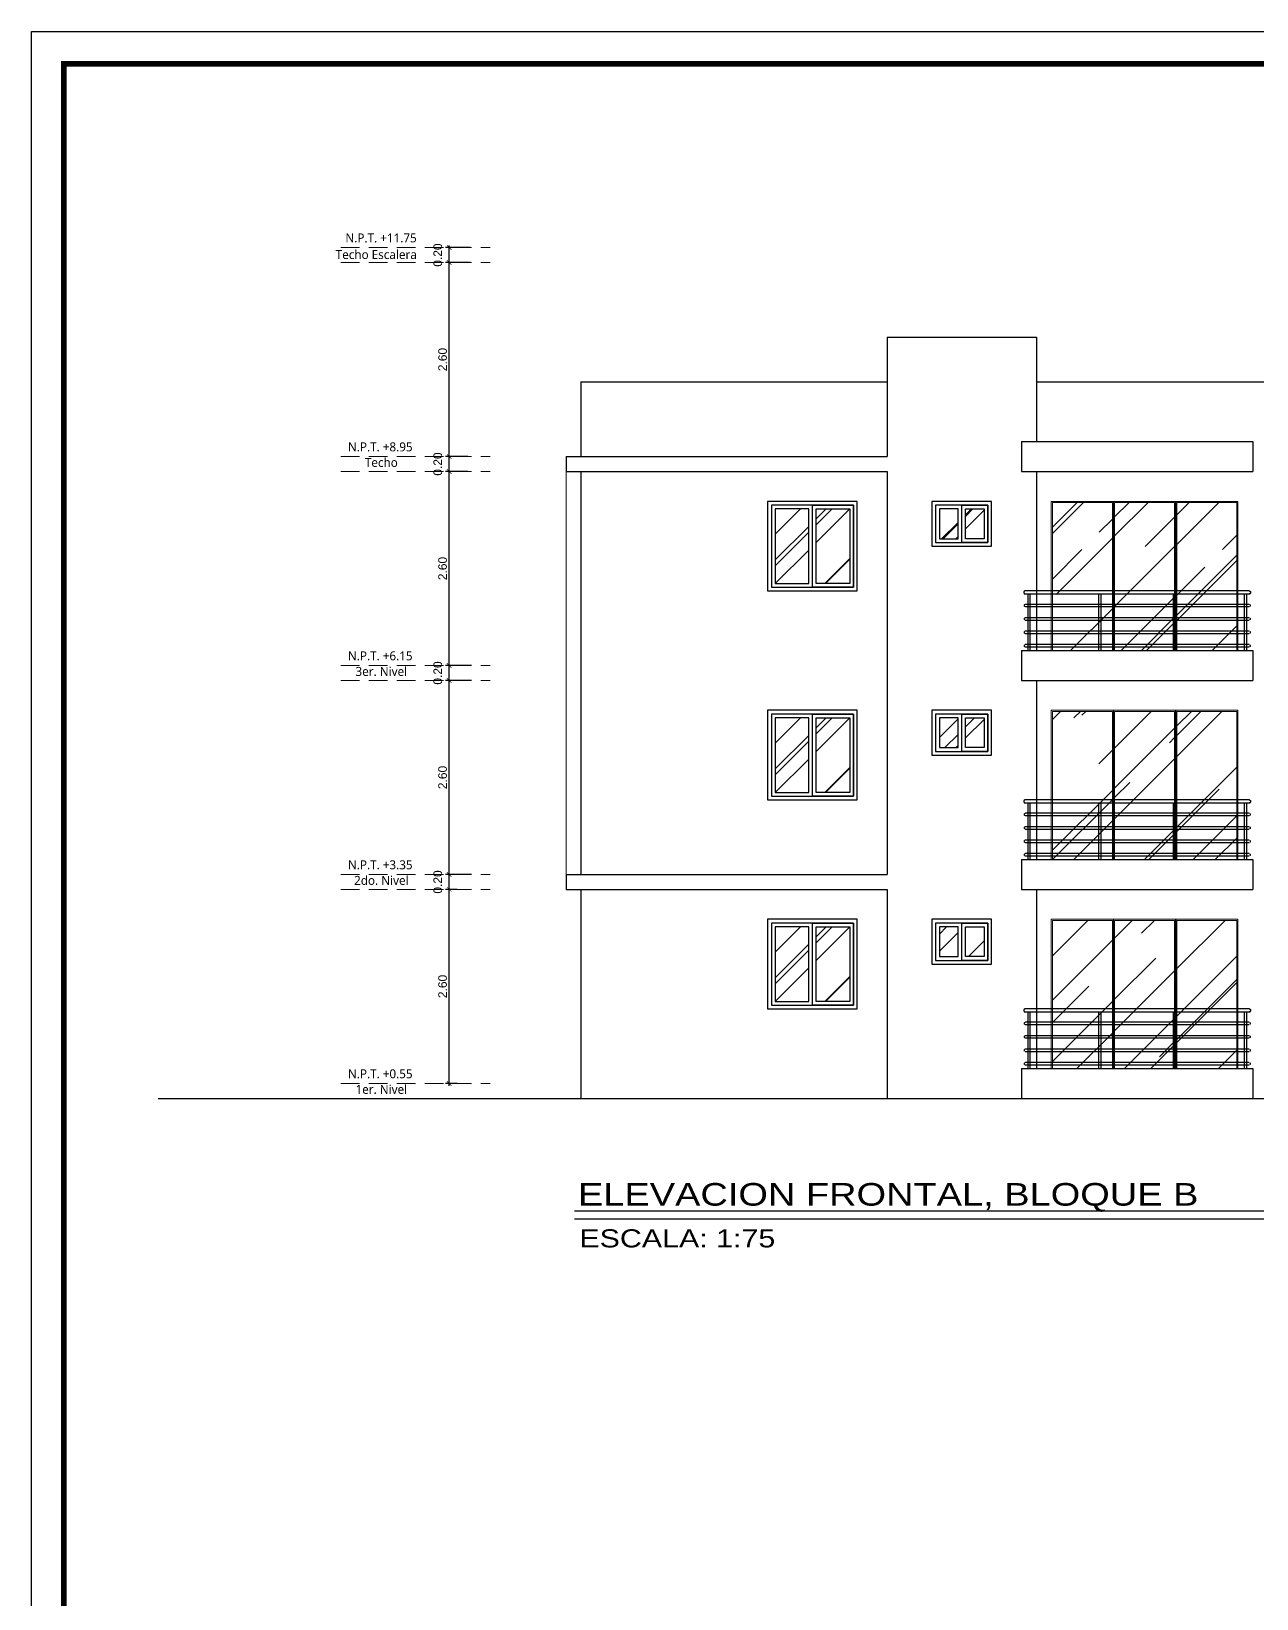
# Model space of a CAD drawing. Header units: feet. Extents: x -417 to 46, y -646 to -218.
# Drawn here: x -112.25 to -95.84, y -549.12 to -528.12 of the extents above; entities that cross this region are included whole.
import ezdxf

# ---------------------------------------------------------------- set-up
doc = ezdxf.new("R2010")
doc.units = ezdxf.units.FT
doc.header["$MEASUREMENT"] = 0
doc.linetypes.add('HIDDEN', pattern=[0.375, 0.25, -0.125])
for name, color, linetype, lineweight in [('arq-pisos', 251, 'Continuous', 5), ('DIM-COTAS', 1, 'Continuous', 5), ('FURN', 2, 'Continuous', 30), ('Piso', 8, 'Continuous', 9), ('PUERTA', 8, 'Continuous', 9), ('TXT', 2, 'Continuous', 9), ('VUELOS', 8, 'HIDDEN', 0)]:
    doc.layers.add(name, color=color, linetype=linetype, lineweight=lineweight)
doc.layers.add('CRISTAL', color=7, linetype='Continuous', true_color=0x0061c2)
for name, color, linetype in [('DIM', 10, 'Continuous'), ('MARCO', 7, 'Continuous'), ('MURO', 4, 'Continuous'), ('MVERDE', 3, 'Continuous'), ('PERT-VENT', 2, 'Continuous'), ('textos', 7, 'Continuous'), ('TEXXT', 8, 'Continuous')]:
    doc.layers.add(name, color=color, linetype=linetype)
doc.styles.add('ads', font='trebuc.ttf', dxfattribs={"height": 0.14})
doc.styles.add('DAMIAN', font='arial.ttf', dxfattribs={"height": 0.12})
doc.styles.get("Standard").update_dxf_attribs({"font": 'arial.ttf', "height": 0.115})
doc.dimstyles.new('KEILY', dxfattribs={"dimtxt": 0.115, "dimasz": 0.06, "dimexe": 0.05, "dimexo": 0.2, "dimgap": 0.03, "dimtad": 1, "dimzin": 1, "dimdsep": 46, "dimtxsty": 'Standard', "dimblk": 'ARCHTICK', "dimcen": 2.5, "dimdle": 0.03, "dimclrd": 256, "dimclre": 256, "dimclrt": 7, "dimadec": 0, "dimazin": 0, "dimtfac": 1, "dimtmove": 2, "dimatfit": 3, "dimfxl": 0.2, "dimfxlon": 1, "dimtolj": 1, "dimtzin": 1, "dimarcsym": 0})
pattern_1 = [(45, (98.78855, -174.3975), (0.5939697, 1.5839192), [10.5, -1.4, 3.5, -0.7]), (45, (99.1994, -173.4917), (-1.1532912, 0.1633417), [2.1, -0.231, 4.2, -0.525]), (45, (98.6153, -173.7293), (2.2422356, 2.90550176), [5.6, -0.98, 2.8, -0.7])]
pattern_2 = [(45, (98.78855, -171.5975), (0.5939697, 1.5839192), [10.5, -1.4, 3.5, -0.7]), (45, (99.1994, -170.6917), (-1.1532912, 0.1633417), [2.1, -0.231, 4.2, -0.525]), (45, (98.6153, -170.9293), (2.2422356, 2.90550176), [5.6, -0.98, 2.8, -0.7])]
pattern_3 = [(45, (98.78855, -168.7975), (0.5939697, 1.5839192), [10.5, -1.4, 3.5, -0.7]), (45, (99.1994, -167.8917), (-1.1532912, 0.1633417), [2.1, -0.231, 4.2, -0.525]), (45, (98.6153, -168.1293), (2.2422356, 2.90550176), [5.6, -0.98, 2.8, -0.7])]
pattern_4 = [(45, (201.1794, 366.2157), (0.5939697, 1.5839192), [10.5, -1.4, 3.5, -0.7]), (45, (201.59025, 367.1215), (-1.1532912, 0.1633417), [2.1, -0.231, 4.2, -0.525]), (45, (201.0062, 366.88395), (2.2422356, 2.90550176), [5.6, -0.98, 2.8, -0.7])]
pattern_5 = [(45, (204.1755, 370.3603), (0.8485281, 2.2627417), [15, -2, 5, -1]), (45, (204.7624, 371.6543), (-1.647559, 0.2333452), [3, -0.33, 6, -0.75]), (45, (203.928, 371.3149), (3.2031937, 4.1507168), [8, -1.4, 4, -1])]

# ---------------------------------------------------------------- blocks, each defined once
blk = doc.blocks.new('_ArchTick')
at = {"layer": 'DIM-COTAS', "color": 0, "const_width": 0.15}
blk.add_lwpolyline([(-0.5, -0.5), (0.5, 0.5)], dxfattribs=at)
blk = doc.blocks.new('*D2475')
at = {"layer": 'Defpoints', "color": 0, "transparency": 16777216}
for p in [(-106.655, -539.613), (-106.35, -539.613), (-106.35, -542.213)]:
    blk.add_point(p, dxfattribs=at)
at = {"layer": 'DIM', "lineweight": -2, "transparency": 16777216}
for p, q in [((-106.55, -539.613), (-106.705, -539.613)), ((-106.655, -542.243), (-106.655, -539.583)), ((-106.55, -542.213), (-106.705, -542.213))]:
    blk.add_line(p, q, dxfattribs=at)
at = {"layer": 'DIM', "lineweight": -2, "transparency": 16777216, "xscale": 0.06, "yscale": 0.06, "zscale": 0.06}
for p, rotation in [((-106.655, -539.613), 90), ((-106.655, -542.213), 270)]:
    blk.add_blockref('_ArchTick', p, dxfattribs=dict(at, rotation=rotation))
at = {"layer": 'DIM', "color": 7, "transparency": 16777216, "insert": (-106.744, -540.913), "char_height": 0.115, "attachment_point": 5, "rotation": 90}
blk.add_mtext('\\A1;2.60', dxfattribs=at)
blk = doc.blocks.new('*D2476')
at = {"layer": 'Defpoints', "color": 0, "transparency": 16777216}
for p in [(-106.655, -539.413), (-105.864, -539.413), (-106.35, -539.613)]:
    blk.add_point(p, dxfattribs=at)
at = {"layer": 'DIM', "lineweight": -2, "transparency": 16777216}
for p, q in [((-106.355, -539.413), (-106.705, -539.413)), ((-106.655, -539.643), (-106.655, -539.383)), ((-106.55, -539.613), (-106.705, -539.613))]:
    blk.add_line(p, q, dxfattribs=at)
at = {"layer": 'DIM', "lineweight": -2, "transparency": 16777216, "xscale": 0.06, "yscale": 0.06, "zscale": 0.06}
for p, rotation in [((-106.655, -539.413), 90), ((-106.655, -539.613), 270)]:
    blk.add_blockref('_ArchTick', p, dxfattribs=dict(at, rotation=rotation))
at = {"layer": 'DIM', "color": 7, "transparency": 16777216, "insert": (-106.809, -539.513), "char_height": 0.115, "attachment_point": 5, "rotation": 90}
blk.add_mtext('\\A1;0.20', dxfattribs=at)
blk = doc.blocks.new('*D2477')
at = {"layer": 'Defpoints', "color": 0, "transparency": 16777216}
for p in [(-106.655, -536.813), (-105.991, -536.813), (-105.864, -539.413)]:
    blk.add_point(p, dxfattribs=at)
at = {"layer": 'DIM', "lineweight": -2, "transparency": 16777216}
for p, q in [((-106.355, -536.813), (-106.705, -536.813)), ((-106.655, -539.443), (-106.655, -536.783)), ((-106.355, -539.413), (-106.705, -539.413))]:
    blk.add_line(p, q, dxfattribs=at)
at = {"layer": 'DIM', "lineweight": -2, "transparency": 16777216, "xscale": 0.06, "yscale": 0.06, "zscale": 0.06}
for p, rotation in [((-106.655, -536.813), 90), ((-106.655, -539.413), 270)]:
    blk.add_blockref('_ArchTick', p, dxfattribs=dict(at, rotation=rotation))
at = {"layer": 'DIM', "color": 7, "transparency": 16777216, "insert": (-106.744, -538.113), "char_height": 0.115, "attachment_point": 5, "rotation": 90}
blk.add_mtext('\\A1;2.60', dxfattribs=at)
blk = doc.blocks.new('*D2478')
at = {"layer": 'Defpoints', "color": 0, "transparency": 16777216}
for p in [(-106.655, -536.613), (-105.991, -536.613), (-105.991, -536.813)]:
    blk.add_point(p, dxfattribs=at)
at = {"layer": 'DIM', "lineweight": -2, "transparency": 16777216}
for p, q in [((-106.355, -536.613), (-106.705, -536.613)), ((-106.655, -536.843), (-106.655, -536.583)), ((-106.355, -536.813), (-106.705, -536.813))]:
    blk.add_line(p, q, dxfattribs=at)
at = {"layer": 'DIM', "lineweight": -2, "transparency": 16777216, "xscale": 0.06, "yscale": 0.06, "zscale": 0.06}
for p, rotation in [((-106.655, -536.613), 90), ((-106.655, -536.813), 270)]:
    blk.add_blockref('_ArchTick', p, dxfattribs=dict(at, rotation=rotation))
at = {"layer": 'DIM', "color": 7, "transparency": 16777216, "insert": (-106.809, -536.713), "char_height": 0.115, "attachment_point": 5, "rotation": 90}
blk.add_mtext('\\A1;0.20', dxfattribs=at)
blk = doc.blocks.new('*D2479')
at = {"layer": 'Defpoints', "color": 0, "transparency": 16777216}
for p in [(-106.655, -534.013), (-106.206, -534.013), (-105.991, -536.613)]:
    blk.add_point(p, dxfattribs=at)
at = {"layer": 'DIM', "lineweight": -2, "transparency": 16777216}
for p, q in [((-106.406, -534.013), (-106.705, -534.013)), ((-106.655, -536.643), (-106.655, -533.983)), ((-106.355, -536.613), (-106.705, -536.613))]:
    blk.add_line(p, q, dxfattribs=at)
at = {"layer": 'DIM', "lineweight": -2, "transparency": 16777216, "xscale": 0.06, "yscale": 0.06, "zscale": 0.06}
for p, rotation in [((-106.655, -534.013), 90), ((-106.655, -536.613), 270)]:
    blk.add_blockref('_ArchTick', p, dxfattribs=dict(at, rotation=rotation))
at = {"layer": 'DIM', "color": 7, "transparency": 16777216, "insert": (-106.744, -535.313), "char_height": 0.115, "attachment_point": 5, "rotation": 90}
blk.add_mtext('\\A1;2.60', dxfattribs=at)
blk = doc.blocks.new('*D2480')
at = {"layer": 'Defpoints', "color": 0, "transparency": 16777216}
for p in [(-106.655, -533.813), (-106.206, -533.813), (-106.206, -534.013)]:
    blk.add_point(p, dxfattribs=at)
at = {"layer": 'DIM', "lineweight": -2, "transparency": 16777216}
for p, q in [((-106.406, -533.813), (-106.705, -533.813)), ((-106.655, -534.043), (-106.655, -533.783)), ((-106.406, -534.013), (-106.705, -534.013))]:
    blk.add_line(p, q, dxfattribs=at)
at = {"layer": 'DIM', "lineweight": -2, "transparency": 16777216, "xscale": 0.06, "yscale": 0.06, "zscale": 0.06}
for p, rotation in [((-106.655, -533.813), 90), ((-106.655, -534.013), 270)]:
    blk.add_blockref('_ArchTick', p, dxfattribs=dict(at, rotation=rotation))
at = {"layer": 'DIM', "color": 7, "transparency": 16777216, "insert": (-106.809, -533.913), "char_height": 0.115, "attachment_point": 5, "rotation": 90}
blk.add_mtext('\\A1;0.20', dxfattribs=at)
blk = doc.blocks.new('*D2481')
at = {"layer": 'Defpoints', "color": 0, "transparency": 16777216}
for p in [(-106.655, -531.213), (-106.176, -531.213), (-106.206, -533.813)]:
    blk.add_point(p, dxfattribs=at)
at = {"layer": 'DIM', "lineweight": -2, "transparency": 16777216}
for p, q in [((-106.376, -531.213), (-106.705, -531.213)), ((-106.655, -533.843), (-106.655, -531.183)), ((-106.406, -533.813), (-106.705, -533.813))]:
    blk.add_line(p, q, dxfattribs=at)
at = {"layer": 'DIM', "lineweight": -2, "transparency": 16777216, "xscale": 0.06, "yscale": 0.06, "zscale": 0.06}
for p, rotation in [((-106.655, -531.213), 90), ((-106.655, -533.813), 270)]:
    blk.add_blockref('_ArchTick', p, dxfattribs=dict(at, rotation=rotation))
at = {"layer": 'DIM', "color": 7, "transparency": 16777216, "insert": (-106.744, -532.513), "char_height": 0.115, "attachment_point": 5, "rotation": 90}
blk.add_mtext('\\A1;2.60', dxfattribs=at)
blk = doc.blocks.new('*D2482')
at = {"layer": 'Defpoints', "color": 0, "transparency": 16777216}
for p in [(-106.655, -531.013), (-106.176, -531.013), (-106.176, -531.213)]:
    blk.add_point(p, dxfattribs=at)
at = {"layer": 'DIM', "lineweight": -2, "transparency": 16777216}
for p, q in [((-106.376, -531.013), (-106.705, -531.013)), ((-106.655, -531.243), (-106.655, -530.983)), ((-106.376, -531.213), (-106.705, -531.213))]:
    blk.add_line(p, q, dxfattribs=at)
at = {"layer": 'DIM', "lineweight": -2, "transparency": 16777216, "xscale": 0.06, "yscale": 0.06, "zscale": 0.06}
for p, rotation in [((-106.655, -531.013), 90), ((-106.655, -531.213), 270)]:
    blk.add_blockref('_ArchTick', p, dxfattribs=dict(at, rotation=rotation))
at = {"layer": 'DIM', "color": 7, "transparency": 16777216, "insert": (-106.809, -531.113), "char_height": 0.115, "attachment_point": 5, "rotation": 90}
blk.add_mtext('\\A1;0.20', dxfattribs=at)
blk = doc.blocks.new('A$C0C2D061A')
at = {"layer": 'arq-pisos'}
h = blk.add_hatch(dxfattribs=at)
h.set_pattern_fill('AR-RROOF', color=256, scale=0.7, angle=45)
h.set_pattern_definition(pattern_4)
h.paths.add_polyline_path([(0.3, 0.1), (0.55, 0.1), (0.55, 0.5), (0.3, 0.5)])
h = blk.add_hatch(dxfattribs=at)
h.set_pattern_fill('AR-RROOF', color=256, scale=0.7, angle=45)
h.set_pattern_definition(pattern_4)
h.paths.add_polyline_path([(0.9, 0.1), (0.65, 0.1), (0.65, 0.5), (0.9, 0.5)])
at = {"layer": 'PERT-VENT'}
for points in [[(0.2, 0), (1, 0), (1, 0.6), (0.2, 0.6)], [(0.25, 0.05), (0.95, 0.05), (0.95, 0.55), (0.25, 0.55)], [(0.25, 0.05), (0.6, 0.05), (0.6, 0.55), (0.25, 0.55)], [(0.3, 0.1), (0.55, 0.1), (0.55, 0.5), (0.3, 0.5)], [(0.95, 0.05), (0.6, 0.05), (0.6, 0.55), (0.95, 0.55)], [(0.9, 0.1), (0.65, 0.1), (0.65, 0.5), (0.9, 0.5)]]:
    blk.add_lwpolyline(points, close=True, dxfattribs=at)
blk = doc.blocks.new('A$C6D6C2B60')
at = {"layer": 'FURN', "color": 8}
for p, q in [((0.008, 0.76), (0.02, 0.76)), ((0.008, 0.76), (0.02, 0.76)), ((3.02, 0.8), (0.02, 0.8)), ((0.02, 0.76), (0.033, 0.76)), ((0.02, 0.76), (0.033, 0.76)), ((0.02, 0.76), (3.02, 0.76)), ((0.058, 0), (0.058, 0.76)), ((0.083, 0.76), (0.083, 0)), ((1.008, 0), (1.008, 0.76)), ((1.008, 0.76), (1.02, 0.76)), ((1.02, 0.76), (1.033, 0.76)), ((1.033, 0.76), (1.033, 0)), ((2.008, 0), (2.008, 0.76)), ((2.008, 0.76), (2.02, 0.76)), ((2.02, 0.76), (2.033, 0.76)), ((2.033, 0.76), (2.033, 0)), ((2.958, 0), (2.958, 0.76)), ((2.983, 0.76), (2.983, 0)), ((3.008, 0.76), (3.033, 0.76)), ((3.02, 0.62), (0.02, 0.62)), ((0.02, 0.59), (3.02, 0.59)), ((3.02, 0.44), (0.02, 0.44)), ((0.02, 0.41), (3.02, 0.41)), ((3.02, 0.26), (0.02, 0.26)), ((0.02, 0.23), (3.02, 0.23)), ((3.02, 0.08), (0.02, 0.08)), ((0.02, 0.05), (3.02, 0.05))]:
    blk.add_line(p, q, dxfattribs=at)
for points, knots in [([(0.02, 0.8), (0.02, 0.8), (0.019, 0.8), (0.017, 0.8), (0.016, 0.8), (0.015, 0.799), (0.014, 0.799), (0.012, 0.798), (0.011, 0.798), (0.01, 0.797), (0.009, 0.797), (0.007, 0.796), (0.006, 0.794), (0.005, 0.793), (0.004, 0.792), (0.003, 0.79), (0.001, 0.788), (0, 0.784), (0, 0.782), (0, 0.78)], [0.5, 0.5, 0.5, 0.5, 0.5208333, 0.5416667, 0.5625, 0.5833333, 0.6041667, 0.625, 0.6458333, 0.6666667, 0.6875, 0.7083333, 0.75, 0.7708333, 0.7916667, 0.8333333, 0.875, 0.9166667, 1, 1, 1, 1]), ([(0, 0.78), (0, 0.778), (0, 0.776), (0.001, 0.772), (0.003, 0.77), (0.004, 0.768), (0.005, 0.767), (0.006, 0.766), (0.008, 0.764), (0.01, 0.763), (0.011, 0.762), (0.012, 0.762), (0.014, 0.761), (0.015, 0.761), (0.016, 0.76), (0.017, 0.76), (0.019, 0.76), (0.02, 0.76), (0.02, 0.76)], [0, 0, 0, 0, 0.0833333, 0.125, 0.1666667, 0.2083333, 0.2291667, 0.25, 0.2916667, 0.3333333, 0.3541667, 0.375, 0.3958333, 0.4166667, 0.4375, 0.4583333, 0.4791667, 0.5, 0.5, 0.5, 0.5]), ([(3.02, 0.8), (3.02, 0.8), (3.021, 0.8), (3.023, 0.8), (3.024, 0.8), (3.025, 0.799), (3.026, 0.799), (3.028, 0.798), (3.029, 0.798), (3.03, 0.797), (3.031, 0.797), (3.033, 0.796), (3.034, 0.794), (3.035, 0.793), (3.036, 0.792), (3.037, 0.79), (3.039, 0.788), (3.04, 0.784), (3.04, 0.782), (3.04, 0.78)], [0.5, 0.5, 0.5, 0.5, 0.5208333, 0.5416667, 0.5625, 0.5833333, 0.6041667, 0.625, 0.6458333, 0.6666667, 0.6875, 0.7083333, 0.75, 0.7708333, 0.7916667, 0.8333333, 0.875, 0.9166667, 1, 1, 1, 1]), ([(3.04, 0.78), (3.04, 0.778), (3.04, 0.776), (3.039, 0.772), (3.037, 0.77), (3.036, 0.768), (3.035, 0.767), (3.034, 0.766), (3.032, 0.764), (3.03, 0.763), (3.029, 0.762), (3.028, 0.762), (3.026, 0.761), (3.025, 0.761), (3.024, 0.76), (3.023, 0.76), (3.021, 0.76), (3.02, 0.76), (3.02, 0.76)], [0, 0, 0, 0, 0.0833333, 0.125, 0.1666667, 0.2083333, 0.2291667, 0.25, 0.2916667, 0.3333333, 0.3541667, 0.375, 0.3958333, 0.4166667, 0.4375, 0.4583333, 0.4791667, 0.5, 0.5, 0.5, 0.5]), ([(0.011, 0.617), (0.011, 0.617), (0.011, 0.617), (0.01, 0.616), (0.009, 0.615), (0.008, 0.614), (0.007, 0.613), (0.006, 0.611), (0.005, 0.608), (0.005, 0.606), (0.005, 0.605)], [0.6945014, 0.6945014, 0.6945014, 0.6945014, 0.7083333, 0.75, 0.7708333, 0.7916667, 0.8333333, 0.875, 0.9166667, 1, 1, 1, 1]), ([(0.005, 0.605), (0.005, 0.604), (0.005, 0.602), (0.006, 0.599), (0.007, 0.597), (0.008, 0.596), (0.009, 0.595), (0.01, 0.594), (0.011, 0.593), (0.011, 0.593), (0.011, 0.593)], [0, 0, 0, 0, 0.0833333, 0.125, 0.1666667, 0.2083333, 0.2291667, 0.25, 0.2916667, 0.3054986, 0.3054986, 0.3054986, 0.3054986]), ([(0.011, 0.437), (0.011, 0.437), (0.011, 0.437), (0.01, 0.436), (0.009, 0.435), (0.008, 0.434), (0.007, 0.433), (0.006, 0.431), (0.005, 0.428), (0.005, 0.426), (0.005, 0.425)], [0.6945014, 0.6945014, 0.6945014, 0.6945014, 0.7083333, 0.75, 0.7708333, 0.7916667, 0.8333333, 0.875, 0.9166667, 1, 1, 1, 1]), ([(0.005, 0.425), (0.005, 0.424), (0.005, 0.422), (0.006, 0.419), (0.007, 0.417), (0.008, 0.416), (0.009, 0.415), (0.01, 0.414), (0.011, 0.413), (0.011, 0.413), (0.011, 0.413)], [0, 0, 0, 0, 0.0833333, 0.125, 0.1666667, 0.2083333, 0.2291667, 0.25, 0.2916667, 0.3054986, 0.3054986, 0.3054986, 0.3054986]), ([(3.029, 0.617), (3.029, 0.617), (3.029, 0.617), (3.03, 0.616), (3.031, 0.615), (3.032, 0.614), (3.033, 0.613), (3.034, 0.611), (3.035, 0.608), (3.035, 0.606), (3.035, 0.605)], [0.6945014, 0.6945014, 0.6945014, 0.6945014, 0.7083333, 0.75, 0.7708333, 0.7916667, 0.8333333, 0.875, 0.9166667, 1, 1, 1, 1]), ([(3.035, 0.605), (3.035, 0.604), (3.035, 0.602), (3.034, 0.599), (3.033, 0.597), (3.032, 0.596), (3.031, 0.595), (3.03, 0.594), (3.029, 0.593), (3.029, 0.593), (3.029, 0.593)], [0, 0, 0, 0, 0.0833333, 0.125, 0.1666667, 0.2083333, 0.2291667, 0.25, 0.2916667, 0.3054986, 0.3054986, 0.3054986, 0.3054986]), ([(3.029, 0.437), (3.029, 0.437), (3.029, 0.437), (3.03, 0.436), (3.031, 0.435), (3.032, 0.434), (3.033, 0.433), (3.034, 0.431), (3.035, 0.428), (3.035, 0.426), (3.035, 0.425)], [0.6945014, 0.6945014, 0.6945014, 0.6945014, 0.7083333, 0.75, 0.7708333, 0.7916667, 0.8333333, 0.875, 0.9166667, 1, 1, 1, 1]), ([(3.035, 0.425), (3.035, 0.424), (3.035, 0.422), (3.034, 0.419), (3.033, 0.417), (3.032, 0.416), (3.031, 0.415), (3.03, 0.414), (3.029, 0.413), (3.029, 0.413), (3.029, 0.413)], [0, 0, 0, 0, 0.0833333, 0.125, 0.1666667, 0.2083333, 0.2291667, 0.25, 0.2916667, 0.3054986, 0.3054986, 0.3054986, 0.3054986]), ([(0.011, 0.257), (0.011, 0.257), (0.011, 0.257), (0.01, 0.256), (0.009, 0.255), (0.008, 0.254), (0.007, 0.253), (0.006, 0.251), (0.005, 0.248), (0.005, 0.246), (0.005, 0.245)], [0.6945014, 0.6945014, 0.6945014, 0.6945014, 0.7083333, 0.75, 0.7708333, 0.7916667, 0.8333333, 0.875, 0.9166667, 1, 1, 1, 1]), ([(0.005, 0.245), (0.005, 0.244), (0.005, 0.242), (0.006, 0.239), (0.007, 0.237), (0.008, 0.236), (0.009, 0.235), (0.01, 0.234), (0.011, 0.233), (0.011, 0.233), (0.011, 0.233)], [0, 0, 0, 0, 0.0833333, 0.125, 0.1666667, 0.2083333, 0.2291667, 0.25, 0.2916667, 0.3054986, 0.3054986, 0.3054986, 0.3054986]), ([(3.029, 0.257), (3.029, 0.257), (3.029, 0.257), (3.03, 0.256), (3.031, 0.255), (3.032, 0.254), (3.033, 0.253), (3.034, 0.251), (3.035, 0.248), (3.035, 0.246), (3.035, 0.245)], [0.6945014, 0.6945014, 0.6945014, 0.6945014, 0.7083333, 0.75, 0.7708333, 0.7916667, 0.8333333, 0.875, 0.9166667, 1, 1, 1, 1]), ([(3.035, 0.245), (3.035, 0.244), (3.035, 0.242), (3.034, 0.239), (3.033, 0.237), (3.032, 0.236), (3.031, 0.235), (3.03, 0.234), (3.029, 0.233), (3.029, 0.233), (3.029, 0.233)], [0, 0, 0, 0, 0.0833333, 0.125, 0.1666667, 0.2083333, 0.2291667, 0.25, 0.2916667, 0.3054986, 0.3054986, 0.3054986, 0.3054986]), ([(0.011, 0.077), (0.011, 0.077), (0.011, 0.077), (0.01, 0.076), (0.009, 0.075), (0.008, 0.074), (0.007, 0.073), (0.006, 0.071), (0.005, 0.068), (0.005, 0.066), (0.005, 0.065)], [0.6945014, 0.6945014, 0.6945014, 0.6945014, 0.7083333, 0.75, 0.7708333, 0.7916667, 0.8333333, 0.875, 0.9166667, 1, 1, 1, 1]), ([(0.005, 0.065), (0.005, 0.064), (0.005, 0.062), (0.006, 0.059), (0.007, 0.057), (0.008, 0.056), (0.009, 0.055), (0.01, 0.054), (0.011, 0.053), (0.011, 0.053), (0.011, 0.053)], [0, 0, 0, 0, 0.0833333, 0.125, 0.1666667, 0.2083333, 0.2291667, 0.25, 0.2916667, 0.3054986, 0.3054986, 0.3054986, 0.3054986]), ([(3.029, 0.077), (3.029, 0.077), (3.029, 0.077), (3.03, 0.076), (3.031, 0.075), (3.032, 0.074), (3.033, 0.073), (3.034, 0.071), (3.035, 0.068), (3.035, 0.066), (3.035, 0.065)], [0.6945014, 0.6945014, 0.6945014, 0.6945014, 0.7083333, 0.75, 0.7708333, 0.7916667, 0.8333333, 0.875, 0.9166667, 1, 1, 1, 1]), ([(3.035, 0.065), (3.035, 0.064), (3.035, 0.062), (3.034, 0.059), (3.033, 0.057), (3.032, 0.056), (3.031, 0.055), (3.03, 0.054), (3.029, 0.053), (3.029, 0.053), (3.029, 0.053)], [0, 0, 0, 0, 0.0833333, 0.125, 0.1666667, 0.2083333, 0.2291667, 0.25, 0.2916667, 0.3054986, 0.3054986, 0.3054986, 0.3054986])]:
    blk.add_open_spline(points, degree=3, knots=knots, dxfattribs=at)
blk = doc.blocks.new('A$C753019B1')
at = {"layer": 'CRISTAL'}
h = blk.add_hatch(dxfattribs=at)
h.set_pattern_fill('AR-RROOF', color=256, angle=45)
h.set_pattern_definition(pattern_5)
h.paths.add_polyline_path([(0.015, 0), (0.818, 0), (0.818, 1.985), (0.015, 1.985)])
h = blk.add_hatch(dxfattribs=at)
h.set_pattern_fill('AR-RROOF', color=256, angle=45)
h.set_pattern_definition(pattern_5)
h.paths.add_polyline_path([(0.848, 0), (1.652, 0), (1.652, 1.985), (0.848, 1.985)])
h = blk.add_hatch(dxfattribs=at)
h.set_pattern_fill('AR-RROOF', color=256, angle=45)
h.set_pattern_definition(pattern_5)
h.paths.add_polyline_path([(1.682, 0), (2.485, 0), (2.485, 1.985), (1.682, 1.985)])
blk.add_line((1.667, 0), (1.667, 2))
at = {"layer": 'PUERTA'}
blk.add_line((0.833, 0), (0.833, 2), dxfattribs=at)
for points in [[(2.5, 0), (2.5, 2), (0, 2), (0, 0)], [(0.833, 0), (0.833, 2), (0, 2), (0, 0)], [(0.818, 0), (0.818, 1.985), (0.015, 1.985), (0.015, 0)], [(0.833, 0), (0.833, 2), (1.667, 2), (1.667, 0)], [(0.848, 0), (0.848, 1.985), (1.652, 1.985), (1.652, 0)], [(1.667, 0), (1.667, 2), (2.5, 2), (2.5, 0)], [(1.682, 0), (1.682, 1.985), (2.485, 1.985), (2.485, 0)]]:
    blk.add_lwpolyline(points, dxfattribs=at)

msp = doc.modelspace()

# ---------------------------------------------------------------- hatches: boundary and pattern name
at = {"layer": 'arq-pisos'}
h = msp.add_hatch(dxfattribs=at)
h.set_pattern_fill('AR-RROOF', color=256, scale=0.7, angle=45)
h.set_pattern_definition(pattern_3)
h.paths.add_polyline_path([(-102.2909, -535.5132), (-101.8409, -535.5132), (-101.8409, -534.5132), (-102.2909, -534.5132)])
h = msp.add_hatch(dxfattribs=at)
h.set_pattern_fill('AR-RROOF', color=256, scale=0.7, angle=45)
h.set_pattern_definition(pattern_3)
h.paths.add_polyline_path([(-101.2909, -535.5132), (-101.7409, -535.5132), (-101.7409, -534.5132), (-101.2909, -534.5132)])
h = msp.add_hatch(dxfattribs=at)
h.set_pattern_fill('AR-RROOF', color=256, scale=0.7, angle=45)
h.set_pattern_definition(pattern_2)
h.paths.add_polyline_path([(-102.2909, -538.3132), (-101.8409, -538.3132), (-101.8409, -537.3132), (-102.2909, -537.3132)])
h = msp.add_hatch(dxfattribs=at)
h.set_pattern_fill('AR-RROOF', color=256, scale=0.7, angle=45)
h.set_pattern_definition(pattern_2)
h.paths.add_polyline_path([(-101.2909, -538.3132), (-101.7409, -538.3132), (-101.7409, -537.3132), (-101.2909, -537.3132)])
h = msp.add_hatch(dxfattribs=at)
h.set_pattern_fill('AR-RROOF', color=256, scale=0.7, angle=45)
h.set_pattern_definition(pattern_1)
h.paths.add_polyline_path([(-102.2909, -541.1132), (-101.8409, -541.1132), (-101.8409, -540.1132), (-102.2909, -540.1132)])
h = msp.add_hatch(dxfattribs=at)
h.set_pattern_fill('AR-RROOF', color=256, scale=0.7, angle=45)
h.set_pattern_definition(pattern_1)
h.paths.add_polyline_path([(-101.2909, -541.1132), (-101.7409, -541.1132), (-101.7409, -540.1132), (-101.2909, -540.1132)])

# ---------------------------------------------------------------- linework, layer by layer
at = {"color": 13}
msp.add_line((-110.5559, -542.4132), (-79.5334, -542.4132), dxfattribs=at)
at = {"layer": 'MARCO'}
msp.add_lwpolyline([(-112.2526, -528.1156), (-47.7526, -528.1156), (-47.7526, -570.1156), (-112.2526, -570.1156)], close=True, dxfattribs=at)
at = {"layer": 'MARCO', "const_width": 0.075}
msp.add_lwpolyline([(-54.925, -528.5496), (-111.8185, -528.5496), (-111.8185, -569.6816), (-54.925, -569.6816)], close=True, dxfattribs=at)
at = {"layer": 'MURO'}
for p, q in [((-100.7909, -532.2132), (-100.7909, -533.8132)), ((-100.7909, -532.2132), (-98.7909, -532.2132)), ((-98.7909, -532.2132), (-98.7909, -533.6132)), ((-105.0909, -533.8132), (-105.0909, -534.0132)), ((-105.0909, -533.8132), (-100.7909, -533.8132)), ((-98.9909, -533.6132), (-98.9909, -534.0132)), ((-98.9909, -533.6132), (-95.8909, -533.6132)), ((-95.8909, -533.6132), (-95.8909, -534.0132)), ((-105.0909, -534.0132), (-100.7909, -534.0132)), ((-100.7909, -534.0132), (-100.7909, -539.4132)), ((-98.9909, -534.0132), (-95.8909, -534.0132)), ((-98.7909, -534.0132), (-98.7909, -536.4132)), ((-98.9909, -536.4132), (-98.9909, -536.8132)), ((-98.9909, -536.4132), (-95.8909, -536.4132)), ((-95.8909, -536.4132), (-95.8909, -536.8132)), ((-98.9909, -536.8132), (-95.8909, -536.8132)), ((-98.7909, -536.8132), (-98.7909, -539.2132)), ((-98.9909, -539.2132), (-98.9909, -539.6132)), ((-98.9909, -539.2132), (-95.8909, -539.2132)), ((-95.8909, -539.2132), (-95.8909, -539.6132)), ((-105.0909, -539.4132), (-100.7909, -539.4132)), ((-105.0909, -539.4132), (-105.0909, -539.6132)), ((-105.0909, -539.6132), (-100.7909, -539.6132)), ((-100.7909, -539.6132), (-100.7909, -542.4132)), ((-98.9909, -539.6132), (-95.8909, -539.6132)), ((-98.7909, -539.6132), (-98.7909, -542.0132)), ((-98.9909, -542.0132), (-98.9909, -542.4132)), ((-98.9909, -542.0132), (-95.8909, -542.0132)), ((-95.8909, -542.0132), (-95.8909, -542.4132))]:
    msp.add_line(p, q, dxfattribs=at)
at = {"layer": 'MVERDE'}
for p, q in [((-104.8909, -532.8132), (-104.8909, -533.8132)), ((-104.8909, -532.8132), (-100.7909, -532.8132)), ((-98.7909, -532.8132), (-95.4909, -532.8132)), ((-104.8909, -534.0132), (-104.8909, -539.4132)), ((-104.8909, -539.6132), (-104.8909, -542.4132))]:
    msp.add_line(p, q, dxfattribs=at)
at = {"layer": 'PERT-VENT'}
for points in [[(-102.3909, -535.6132), (-101.1909, -535.6132), (-101.1909, -534.4132), (-102.3909, -534.4132)], [(-102.3409, -535.5632), (-101.2409, -535.5632), (-101.2409, -534.4632), (-102.3409, -534.4632)], [(-102.3409, -535.5632), (-101.7909, -535.5632), (-101.7909, -534.4632), (-102.3409, -534.4632)], [(-102.2909, -535.5132), (-101.8409, -535.5132), (-101.8409, -534.5132), (-102.2909, -534.5132)], [(-101.2409, -535.5632), (-101.7909, -535.5632), (-101.7909, -534.4632), (-101.2409, -534.4632)], [(-101.2909, -535.5132), (-101.7409, -535.5132), (-101.7409, -534.5132), (-101.2909, -534.5132)], [(-102.3909, -538.4132), (-101.1909, -538.4132), (-101.1909, -537.2132), (-102.3909, -537.2132)], [(-102.3409, -538.3632), (-101.2409, -538.3632), (-101.2409, -537.2632), (-102.3409, -537.2632)], [(-102.3409, -538.3632), (-101.7909, -538.3632), (-101.7909, -537.2632), (-102.3409, -537.2632)], [(-102.2909, -538.3132), (-101.8409, -538.3132), (-101.8409, -537.3132), (-102.2909, -537.3132)], [(-101.2409, -538.3632), (-101.7909, -538.3632), (-101.7909, -537.2632), (-101.2409, -537.2632)], [(-101.2909, -538.3132), (-101.7409, -538.3132), (-101.7409, -537.3132), (-101.2909, -537.3132)], [(-102.3909, -541.2132), (-101.1909, -541.2132), (-101.1909, -540.0132), (-102.3909, -540.0132)], [(-102.3409, -541.1632), (-101.2409, -541.1632), (-101.2409, -540.0632), (-102.3409, -540.0632)], [(-102.3409, -541.1632), (-101.7909, -541.1632), (-101.7909, -540.0632), (-102.3409, -540.0632)], [(-102.2909, -541.1132), (-101.8409, -541.1132), (-101.8409, -540.1132), (-102.2909, -540.1132)], [(-101.2409, -541.1632), (-101.7909, -541.1632), (-101.7909, -540.0632), (-101.2409, -540.0632)], [(-101.2909, -541.1132), (-101.7409, -541.1132), (-101.7409, -540.1132), (-101.2909, -540.1132)]]:
    msp.add_lwpolyline(points, close=True, dxfattribs=at)
at = {"layer": 'Piso'}
msp.add_line((-105.0909, -539.4132), (-105.0909, -534.0132), dxfattribs=at)
at = {"layer": 'TEXXT', "color": 4}
msp.add_line((-104.9757, -543.9191), (-92.0317, -543.9191), dxfattribs=at)
at = {"layer": 'TEXXT', "color": 3}
msp.add_line((-104.9757, -544.0282), (-91.908, -544.0282), dxfattribs=at)
at = {"layer": 'VUELOS'}
for p, q in [((-108.1084, -531.0132), (-106.1054, -531.0132)), ((-108.1084, -531.2132), (-106.1054, -531.2132)), ((-108.1084, -533.8132), (-106.1054, -533.8132)), ((-108.1084, -534.0132), (-106.1054, -534.0132)), ((-108.1084, -536.6132), (-106.1054, -536.6132)), ((-108.1084, -536.8132), (-106.1054, -536.8132)), ((-108.1084, -539.4132), (-106.1054, -539.4132)), ((-108.1084, -539.6132), (-106.1054, -539.6132)), ((-108.1084, -542.2132), (-106.1054, -542.2132))]:
    msp.add_line(p, q, dxfattribs=at)

# ---------------------------------------------------------------- block references
for name, p in [('A$C753019B1', (-98.5909, -536.4132)), ('A$C6D6C2B60', (-98.9609, -536.4132)), ('A$C753019B1', (-98.5909, -539.2132)), ('A$C6D6C2B60', (-98.9609, -539.2132)), ('A$C753019B1', (-98.5909, -542.0132)), ('A$C6D6C2B60', (-98.9609, -542.0132))]:
    msp.add_blockref(name, p)
at = {"layer": 'PERT-VENT'}
for p in [(-100.3909, -535.0132), (-100.3909, -537.8132), (-100.3909, -540.6132)]:
    msp.add_blockref('A$C0C2D061A', p, dxfattribs=at)

# ---------------------------------------------------------------- texts
at = {"layer": 'textos', "color": 7, "style": 'DAMIAN', "width": 1.2}
for s, height, p in [('ELEVACION FRONTAL, BLOQUE B', 0.303465, (-104.9312, -543.8501)), (' ESCALA: 1:75', 0.242772, (-105.0254, -544.4095))]:
    msp.add_text(s, height=height, dxfattribs=at).set_placement(p)
at = {"layer": 'TXT', "char_height": 0.12, "width": 3.744, "attachment_point": 2, "style": 'ads'}
for s, insert in [('N.P.T. +11.75', (-107.5685, -530.8231)), ('Techo Escalera', (-107.6326, -531.0461)), ('N.P.T. +8.95', (-107.5792, -533.6231)), ('Techo', (-107.5649, -533.8318)), ('N.P.T. +6.15', (-107.5792, -536.4231)), ('3er. Nivel', (-107.5649, -536.6318)), ('N.P.T. +3.35', (-107.5792, -539.2231)), ('2do. Nivel', (-107.5649, -539.4318)), ('N.P.T. +0.55', (-107.5792, -542.0231)), ('1er. Nivel', (-107.5649, -542.2318))]:
    msp.add_mtext(s, dxfattribs=dict(at, insert=insert))

# ---------------------------------------------------------------- dimensions: what is measured, and where the dimension line sits
at = {"layer": 'DIM'}
for base, p1, p2, picture, middle in [((-106.6552, -531.0132), (-106.1762, -531.2132), (-106.1762, -531.0132), '*D2482', (-106.8089, -531.1132)), ((-106.6552, -531.2132), (-106.2055, -533.8132), (-106.1762, -531.2132), '*D2481', (-106.7439, -532.5132)), ((-106.6552, -533.8132), (-106.2055, -534.0132), (-106.2055, -533.8132), '*D2480', (-106.8089, -533.9132)), ((-106.6552, -534.0132), (-105.9906, -536.6132), (-106.2055, -534.0132), '*D2479', (-106.7439, -535.3132)), ((-106.6552, -536.6132), (-105.9906, -536.8132), (-105.9906, -536.6132), '*D2478', (-106.8089, -536.7132)), ((-106.6552, -536.8132), (-105.8636, -539.4132), (-105.9906, -536.8132), '*D2477', (-106.7439, -538.1132)), ((-106.6552, -539.4132), (-106.3504, -539.6132), (-105.8636, -539.4132), '*D2476', (-106.8089, -539.5132)), ((-106.6552, -539.6132), (-106.3504, -542.2132), (-106.3504, -539.6132), '*D2475', (-106.7439, -540.9132))]:
    dim = msp.add_linear_dim(base=base, p1=p1, p2=p2, angle=90, dimstyle='KEILY', override={"dimfxl": 0.3}, dxfattribs=at)
    dim.commit()
    dim.dimension.update_dxf_attribs({"geometry": picture, "text_midpoint": middle})

doc.saveas('drawing.dxf')
